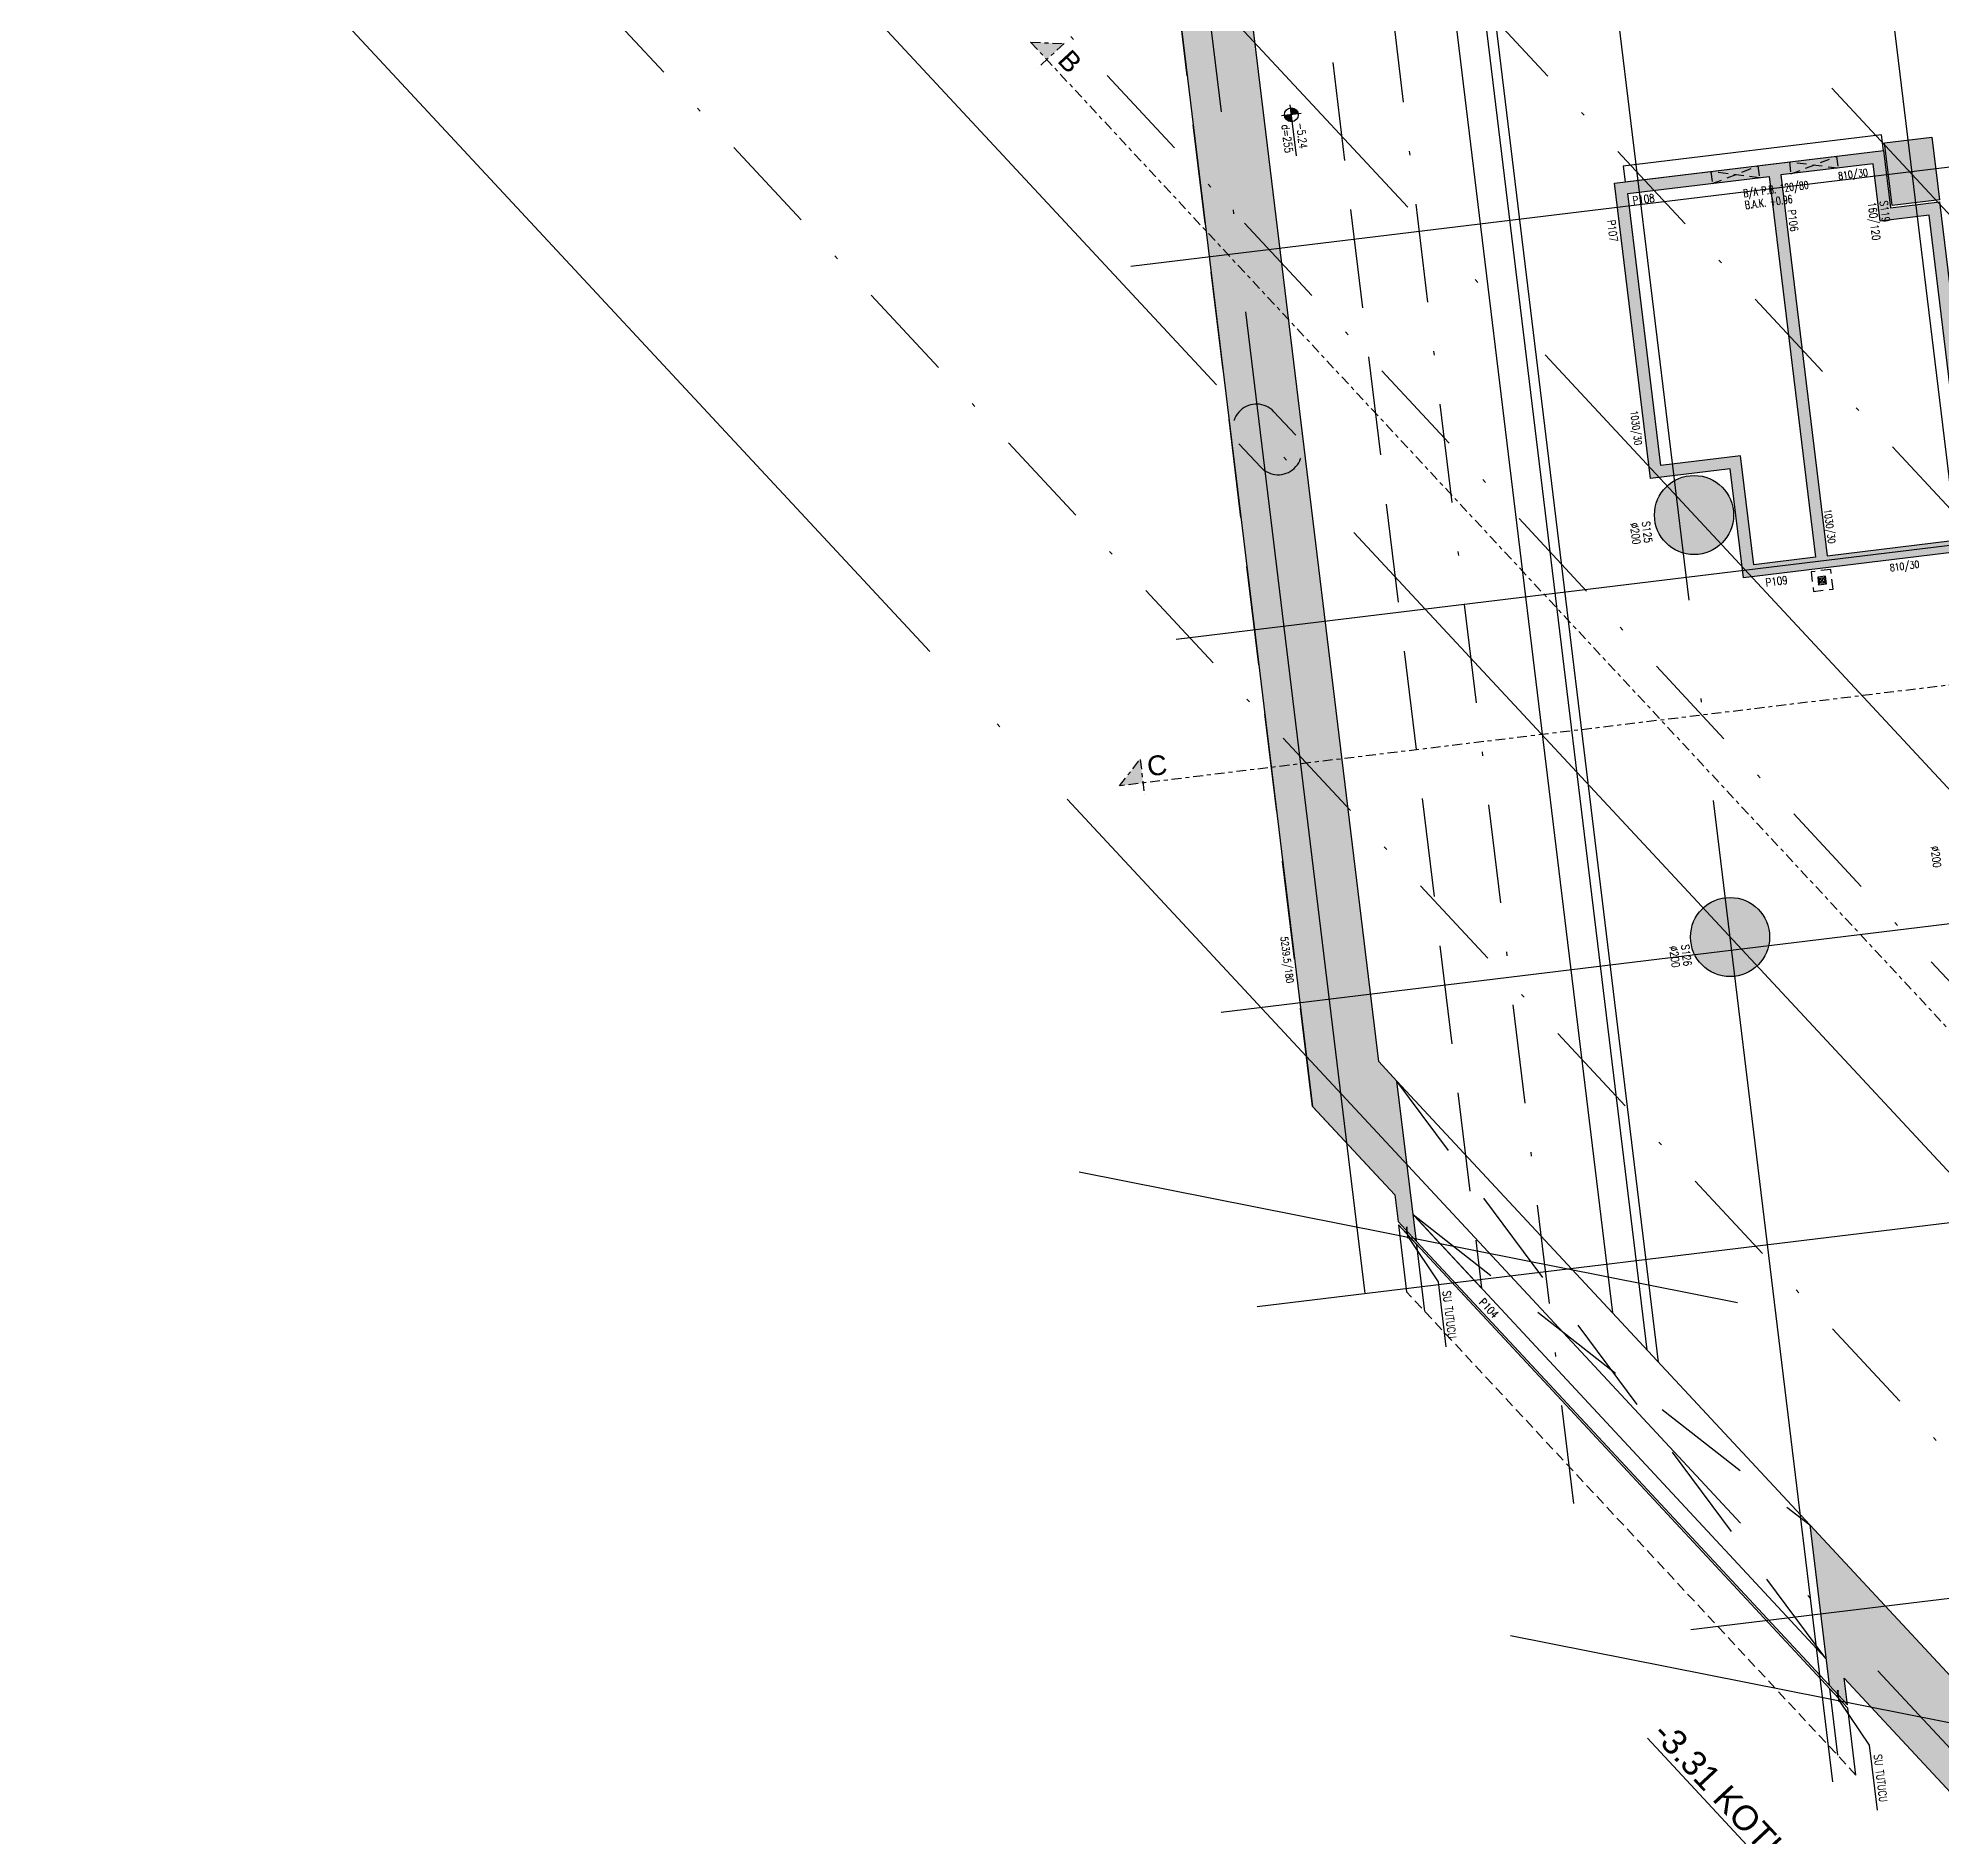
# Model space of a CAD drawing. Header units: millimetres. Extents: x 400408 to 401121, y 4543945 to 4544109.
# Drawn here: x 400408.84 to 400456.98, y 4544024.26 to 4544069.74 of the extents above; entities that cross this region are included whole.
import ezdxf
from ezdxf.enums import TextEntityAlignment as Align

# ---------------------------------------------------------------- set-up
doc = ezdxf.new("R2010")
doc.units = ezdxf.units.MM
for name, pattern in [('AKS', [3, 2.5, -0.25, 0, -0.25]), ('CENTER', [2, 1.25, -0.25, 0.25, -0.25]), ('CIZGI', [0.4, 0.25, -0.15]), ('CONTINU', [0]), ('DASHDOT2', [0.5, 0.25, -0.125, 0, -0.125]), ('HIDDEN', [0.375, 0.25, -0.125]), ('UUC-ST-KAL-I05-101-U-000$0$ACAD_ISO05W100', [33, 24, -3, 0, -3, 0, -3])]:
    doc.linetypes.add(name, pattern=pattern)
for name, color, linetype in [('aks prota', 2, 'AKS'), ('kesik prota', 2, 'CIZGI'), ('kesit tarama prota', 252, 'Continuous'), ('kiriş prota', 6, 'Continuous'), ('kolon prota', 1, 'Continuous'), ('kolon tarama prota', 252, 'Continuous'), ('lkolon prota', 4, 'Continuous'), ('lperde prota', 4, 'Continuous'), ('not yazısı prota', 6, 'Continuous'), ('not çizgisi prota', 4, 'Continuous'), ('perde prota', 1, 'Continuous'), ('PRT-AL-TUNEL_EKSENI', 14, 'DASHDOT2'), ('PRT-MI-a_fit_drainage', 10, 'Continuous'), ('skesit prota', 7, 'Continuous'), ('st-s_level (kot)', 6, 'Continuous'), ('st-s_levelmark (kot işareti)', 4, 'Continuous'), ('st_s_ölçü', 4, 'Continuous'), ('temel prota', 6, 'Continuous'), ('tkesit prota', 7, 'Continuous'), ('tkolon prota', 6, 'Continuous'), ('tnot prota', 4, 'Continuous'), ('tperde prota', 6, 'Continuous'), ('tplan prota', 7, 'Continuous'), ('UUC-ST-KAL-I05-101-U-000$0$st_s_su tutucu', 2, 'Continuous')]:
    doc.layers.add(name, color=color, linetype=linetype)
doc.styles.add('Arial', font='Arial.ttf')
doc.styles.add('OLCU', font='romanstw.shx')
doc.styles.add('tkolon', font='romanstw.shx')
doc.styles.add('TNOT', font='romanstw.shx', dxfattribs={"width": 0.8, "height": 250})
doc.styles.add('TSIMPLEX', font='romanstw.shx')
doc.dimstyles.new('1-50', dxfattribs={"dimtxt": 10, "dimasz": 4, "dimexe": 4, "dimexo": 8, "dimgap": 4, "dimtad": 1, "dimdec": 1, "dimrnd": 0.05, "dimzin": 9, "dimdsep": 46, "dimtxsty": 'OLCU', "dimblk1": 'OBLIQUE', "dimblk2": 'OBLIQUE', "dimsah": 1, "dimcen": 2, "dimdle": 4, "dimclrd": 4, "dimclre": 4, "dimclrt": 3, "dimadec": 1, "dimazin": 0, "dimtfac": 1, "dimtdec": 1, "dimtix": 1, "dimtmove": 2, "dimatfit": 3, "dimldrblk": 'OBLIQUE', "dimfxl": 1, "dimtvp": 1, "dimtolj": 1, "dimtzin": 1, "dimarcsym": 0})

# ---------------------------------------------------------------- blocks, each defined once
blk = doc.blocks.new('_Oblique')
at = {"layer": 'st_s_ölçü', "lineweight": -2}
blk.add_line((-0.5, -0.5), (0.5, 0.5), dxfattribs=at)
blk = doc.blocks.new('PLAN_KOT')
at = {"layer": 'st-s_levelmark (kot işareti)'}
h = blk.add_hatch(color=256, dxfattribs=at)
h.paths.add_polyline_path([(0, 17.5, 0.4142135623730951), (-17.5, 0), (0, 0)])
h.paths.add_polyline_path([(17.5, 0), (0, 0), (0, -17.5, 0.4142135623730951)])
for p, q in [((105, 0), (-25, 0)), ((0, 25), (0, -25))]:
    blk.add_line(p, q, dxfattribs=at)
blk.add_circle((0, 0), 17.5, dxfattribs=at)
at = {"layer": 'st-s_level (kot)', "color": 6, "style": 'OLCU', "width": 0.8}
for tag, p in [('KOT', (22.6700442370493, 9.780006943954504)), ('DÖŞEME_KALINLIĞI', (22.6700442370493, -27.62999305603444))]:
    blk.add_attdef(tag, p, '', height=20, dxfattribs=at)
blk = doc.blocks.new('YER SUZGECI_20x20')
at = {"color": 2}
blk.add_lwpolyline([(-20, 0), (0, 0), (0, 20), (-20, 20)], close=True, dxfattribs=at)
for points in [[(0, 20), (-20, 0)], [(-20, 20), (0, 0)]]:
    blk.add_lwpolyline(points, dxfattribs=at)
blk.add_circle((-10, 10), 7, dxfattribs=at)

msp = doc.modelspace()

# ---------------------------------------------------------------- hatches: boundary and pattern name
at = {"layer": 'kesit tarama prota'}
h = msp.add_hatch(color=256, dxfattribs=at)
h.dxf.hatch_style = 1
h.paths.add_polyline_path([(400434.7807915411, 4544069.607613051), (400433.9328203332, 4544069.638351165), (400434.3414368806, 4544069.198996505)])
h = msp.add_hatch(color=256, dxfattribs=at)
h.dxf.hatch_style = 1
h.paths.add_polyline_path([(400436.7023959365, 4544051.503458931), (400436.1791033112, 4544050.835503222), (400436.7747274782, 4544050.907834765)])
at = {"layer": 'kolon tarama prota'}
h = msp.add_hatch(color=256, dxfattribs=at)
h.dxf.hatch_style = 1
h.paths.add_polyline_path([(400442.7346311975, 4544043.865466882), (400436.7709464133, 4544092.974261155), (400437.0943348138, 4544093.013532869), (400436.8050086489, 4544095.396029536), (400436.4079259112, 4544095.347808514), (400436.4561469397, 4544094.950725736), (400434.7429687749, 4544094.742680421), (400441.0592837697, 4544042.730103491), (400443.1411524354, 4544040.491626597), (400443.2231909474, 4544039.816069026), (400443.6866442757, 4544039.317752496), (400443.194413214, 4544043.371097839)])
h = msp.add_hatch(color=256, dxfattribs=at)
h.dxf.hatch_style = 1
h.paths.add_polyline_path([(400456.7185966894, 4544067.241329949), (400456.9114807998, 4544065.652998838), (400455.7202324658, 4544065.508335754), (400455.5273483559, 4544067.096666867)])
h = msp.add_hatch(color=256, dxfattribs=at)
h.dxf.hatch_style = 1
h.paths.add_polyline_path([(400456.6558621959, 4544065.269385128), (400455.4149785051, 4544065.1186945), (400455.2392222513, 4544066.565961862), (400452.9063635441, 4544066.282658574), (400454.0757321762, 4544056.653414136), (400457.6494777831, 4544057.087403457)], flags=16)
h.paths.add_polyline_path([(400452.6085516438, 4544066.24649133), (400453.77791007, 4544056.617247147), (400452.2189060193, 4544056.427924577), (400451.8843381754, 4544059.182963343), (400449.8695982774, 4544058.938296311), (400449.0347930538, 4544065.812500432)], flags=16)
h.paths.add_polyline_path([(400451.9572612769, 4544056.093935827), (400451.6226917654, 4544058.848985566), (400449.6079518786, 4544058.604318447), (400448.7008291972, 4544066.074150058), (400455.5008717589, 4544066.899935237), (400455.676625059, 4544065.452670367), (400456.9175080732, 4544065.603363566), (400457.9834556873, 4544056.825759743)])
h = msp.add_hatch(color=256, dxfattribs=at)
h.dxf.hatch_style = 1
edge = h.paths.add_edge_path()
edge.add_arc((400450.7090073922, 4544057.683851691), 1.000000000000341, -47.07600604173209, 312.9239939582679)
h = msp.add_hatch(color=256, dxfattribs=at)
h.dxf.hatch_style = 1
edge = h.paths.add_edge_path()
edge.add_arc((400451.6199749154, 4544047.013119301), 0.9999999999979953, -47.07600604173209, 312.9239939582679)
h = msp.add_hatch(color=256, dxfattribs=at)
h.dxf.hatch_style = 1
h.paths.add_polyline_path([(400477.0861039301, 4544003.993171699), (400477.1681424426, 4544003.317614129), (400477.6315957708, 4544002.8192976), (400477.1393647091, 4544006.872642943), (400459.4165894315, 4544025.92861108), (400461.4669112135, 4544027.835488339), (400459.6281367503, 4544029.812584309), (400459.4084594208, 4544029.608276036), (400461.0429256102, 4544027.850857396), (400459.2122811554, 4544026.148288412), (400453.6323851869, 4544032.147931139), (400454.1246162485, 4544028.094585796), (400454.5880695772, 4544027.596269267), (400454.5060310652, 4544028.271826839)])

# ---------------------------------------------------------------- linework, layer by layer
at = {"layer": 'aks prota', "ltscale": 10}
for p, q in [((400462.2090127752, 4544017.052650962), (400452.103000524, 4544100.272018607)), ((400454.2144428608, 4544025.648611085), (400445.253322605, 4544099.440205881)), ((400442.3891335488, 4544038.00062226), (400435.0780764213, 4544098.20454205)), ((400512.214064382, 4544006.088943115), (400428.1666244427, 4544096.458837922)), ((400504.9647124922, 4543999.346770084), (400420.9172725528, 4544089.716664891)), ((400500.1318112323, 4543994.851988064), (400416.084371293, 4544085.22188287)), ((400492.8824593425, 4543988.109815033), (400408.8350194031, 4544078.479709839)), ((400436.4645463773, 4544063.975836732), (400482.8239622382, 4544069.605641883)), ((400437.6097957809, 4544054.545120757), (400483.9692116412, 4544060.174925908)), ((400438.7550451844, 4544045.114404782), (400485.1144610457, 4544050.744209933)), ((400439.659189451, 4544037.669102697), (400486.0186053119, 4544043.298907848)), ((400450.6304958677, 4544029.502159903), (400487.155416036, 4544033.937681359))]:
    msp.add_line(p, q, dxfattribs=at)
at = {"layer": 'kesik prota'}
for points in [[(400453.1188747454, 4544066.606489554), (400453.1550408169, 4544066.308675017), (400454.3101230785, 4544066.751152636), (400454.3462891486, 4544066.453338113), (400453.1188747454, 4544066.606489554)], [(400451.1334608556, 4544066.365384415), (400451.17007996, 4544066.063839323), (400452.3247091896, 4544066.510047497), (400452.3613282917, 4544066.208502419), (400451.1334608556, 4544066.365384415)]]:
    msp.add_lwpolyline(points, dxfattribs=at)
at = {"layer": 'kesik prota', "ltscale": 10}
for points in [[(400454.0425777365, 4544028.770143367), (400443.1944132173, 4544043.371097811)], [(400443.6046057772, 4544039.993309956), (400453.6323851869, 4544032.147931138)]]:
    msp.add_lwpolyline(points, dxfattribs=at)
at = {"layer": 'kiriş prota'}
for points in [[(400443.1944132173, 4544043.371097811), (400453.6323851869, 4544032.147931138)], [(400443.6046057772, 4544039.993309956), (400454.0425777473, 4544028.770143284)]]:
    msp.add_lwpolyline(points, dxfattribs=at)
at = {"layer": 'kolon prota', "color": 1}
msp.add_lwpolyline([(400456.7185966894, 4544067.241329949), (400456.9114807998, 4544065.652998838), (400455.7202324658, 4544065.508335754), (400455.5273483559, 4544067.096666867)], close=True, dxfattribs=at)
at = {"layer": 'kolon prota', "color": 5, "linetype": 'HIDDEN', "ltscale": 5}
msp.add_lwpolyline([(400440.0846844809, 4544060.297171653, 0.9999999999999999), (400439.2059751609, 4544059.479938559), (400439.7507972238, 4544058.894132345, 0.9999999999999999), (400440.6295065442, 4544059.71136544)], format="xyb", close=True, dxfattribs=at)
at = {"layer": 'kolon prota', "color": 1}
for centre, radius in [((400450.7090073922, 4544057.683851691), 1.000000000000341), ((400451.6199749154, 4544047.013119301), 0.9999999999979953)]:
    msp.add_circle(centre, radius, dxfattribs=at)
at = {"layer": 'kolon tarama prota'}
for points in [[(400454.5983243906, 4544027.51182457), (400443.2334457608, 4544039.731624328)], [(400443.9019953697, 4544037.544413869), (400443.6968990895, 4544039.233307799), (400443.2334457608, 4544039.731624328), (400443.438542041, 4544038.042730398)], [(400454.1246162485, 4544028.094585796), (400443.6866442757, 4544039.317752496)], [(400454.8034206708, 4544025.82293064), (400454.5983243906, 4544027.51182457), (400454.1348710624, 4544028.010141099), (400454.3399673426, 4544026.321247169)]]:
    msp.add_lwpolyline(points, dxfattribs=at)
at = {"layer": 'kolon tarama prota', "linetype": 'HIDDEN'}
msp.add_lwpolyline([(400454.8034206708, 4544025.82293064), (400443.438542041, 4544038.042730398)], dxfattribs=at)
at = {"layer": 'perde prota'}
for points in [[(400442.7346311975, 4544043.865466882), (400436.7709464133, 4544092.974261155), (400437.0943348138, 4544093.013532869), (400436.8050086489, 4544095.396029536), (400436.4079259112, 4544095.347808514), (400436.4561469397, 4544094.950725736), (400434.7429687749, 4544094.742680421), (400441.0592837697, 4544042.730103491), (400443.1411524354, 4544040.491626597), (400443.2231909474, 4544039.816069026), (400443.6866442757, 4544039.317752496), (400443.194413214, 4544043.371097839), (400442.7346311975, 4544043.865466882)], [(400453.6323851869, 4544032.147931139), (400454.1246162485, 4544028.094585796), (400454.5880695772, 4544027.596269267), (400454.5060310652, 4544028.271826839), (400477.0861039301, 4544003.993171699), (400477.1681424426, 4544003.317614129), (400477.6315957708, 4544002.8192976), (400477.1393647091, 4544006.872642943), (400459.4165894315, 4544025.92861108), (400461.4669112135, 4544027.835488339), (400459.6281367503, 4544029.812584309), (400459.4084594208, 4544029.608276036), (400461.0429256102, 4544027.850857396), (400459.2122811554, 4544026.148288412), (400453.6323851869, 4544032.147931139)]]:
    msp.add_lwpolyline(points, dxfattribs=at)
for points in [[(400451.9572612769, 4544056.093935827), (400451.6226917654, 4544058.848985566), (400449.6079518786, 4544058.604318447), (400448.7008291972, 4544066.074150058), (400455.5008717589, 4544066.899935237), (400455.676625059, 4544065.452670367), (400456.9175080732, 4544065.603363566), (400457.9834556873, 4544056.825759743)], [(400452.6085516438, 4544066.24649133), (400453.77791007, 4544056.617247147), (400452.2189060193, 4544056.427924577), (400451.8843381754, 4544059.182963343), (400449.8695982774, 4544058.938296311), (400449.0347930538, 4544065.812500432)], [(400456.6558621959, 4544065.269385128), (400455.4149785051, 4544065.1186945), (400455.2392222513, 4544066.565961862), (400452.9063635441, 4544066.282658574), (400454.0757321762, 4544056.653414136), (400457.6494777831, 4544057.087403457)]]:
    msp.add_lwpolyline(points, close=True, dxfattribs=at)
at = {"layer": 'PRT-AL-TUNEL_EKSENI', "ltscale": 10}
for p, q in [((400447.6681645974, 4544032.687332056), (400439.6445283671, 4544098.759083868)), ((400424.4687227216, 4544093.019648649), (400508.5161626609, 4544002.649753843)), ((400418.5008219229, 4544087.46927388), (400502.5482618622, 4543997.099379074)), ((400412.5329211242, 4544081.918899112), (400496.5803610636, 4543991.549004305))]:
    msp.add_line(p, q, dxfattribs=at)
at = {"layer": 'PRT-MI-a_fit_drainage', "color": 2, "linetype": 'CIZGI'}
msp.add_lwpolyline([(400454.2249054965, 4544055.811120372), (400454.1646292121, 4544056.307473844), (400453.6682757391, 4544056.247197559), (400453.7285520239, 4544055.750844087)], close=True, dxfattribs=at)
at = {"layer": 'skesit prota', "linetype": 'CENTER', "ltscale": 0.2}
for p, q in [((400433.9328203332, 4544069.638351165), (400434.7807915411, 4544069.607613051)), ((400434.7807915411, 4544069.607613051), (400434.1217595506, 4544068.994688231)), ((400436.1791033112, 4544050.835503222), (400436.7023959365, 4544051.503458931)), ((400436.7023959365, 4544051.503458931), (400436.8108932488, 4544050.610022681))]:
    msp.add_line(p, q, dxfattribs=at)
for points in [[(400433.9328203332, 4544069.638351165), (400492.880060974, 4544006.256814026)], [(400490.1611683685, 4544057.390989359), (400436.1791033112, 4544050.835503222)]]:
    msp.add_lwpolyline(points, dxfattribs=at)
at = {"layer": 'temel prota', "color": 5}
for p, q in [((400442.2883829153, 4544096.061920771), (400449.5119673992, 4544036.578306668)), ((400442.5365596442, 4544096.092058912), (400449.8016257207, 4544036.266858848))]:
    msp.add_line(p, q, dxfattribs=at)
at = {"layer": 'temel prota'}
msp.add_lwpolyline([(400441.9415348759, 4544096.01980016), (400443.8754478614, 4544080.092858907), (400443.4785618428, 4544080.044661773), (400448.6436611358, 4544037.511931125)], dxfattribs=at)
at = {"layer": 'temel prota', "linetype": 'HIDDEN', "ltscale": 10}
msp.add_lwpolyline([(400438.4067193177, 4544095.187599781), (400445.3354132771, 4544038.132302843), (400441.0592837697, 4544042.730103491), (400434.7429687749, 4544094.742680421)], close=True, dxfattribs=at)
at = {"layer": 'temel prota'}
msp.add_lwpolyline([(400448.9200186837, 4544066.503706159), (400448.9682397107, 4544066.106623381), (400455.5008717449, 4544066.899935353), (400455.4526507175, 4544067.29701813)], close=True, dxfattribs=at)
at = {"layer": 'UUC-ST-KAL-I05-101-U-000$0$st_s_su tutucu', "linetype": 'UUC-ST-KAL-I05-101-U-000$0$ACAD_ISO05W100', "ltscale": 0.05}
for points in [[(400443.4396970305, 4544039.521077776, -0.5773502691895264), (400443.4369350295, 4544039.522254503), (400443.4327143119, 4544039.557010589, -0.5773502691896774), (400443.4351143884, 4544039.558814188), (400443.456901982, 4544039.549531774, 0.5773502691898074), (400443.4593020561, 4544039.551335374), (400443.4537764383, 4544039.596836844), (400443.4595854958, 4544039.597542284), (400443.45908901, 4544039.601630649), (400443.4532799548, 4544039.600925207), (400443.4493365893, 4544039.6333974), (400443.4551456464, 4544039.634102841), (400443.4546491634, 4544039.638191205), (400443.4488401068, 4544039.637485764), (400443.4463467002, 4544039.658018057), (400443.458207075, 4544039.668188924), (400443.4575802018, 4544039.673351), (400443.4266077448, 4544039.669589759), (400443.4272346175, 4544039.664427683), (400443.4411846246, 4544039.657391183), (400443.4436780303, 4544039.636858892), (400443.4378689723, 4544039.636153449), (400443.4383654571, 4544039.632065086), (400443.4441745137, 4544039.632770527), (400443.4481178788, 4544039.600298334), (400443.4423088226, 4544039.599592892), (400443.4428053056, 4544039.595504528), (400443.4486143622, 4544039.596209969), (400443.4531748462, 4544039.558656036, -0.5773502691899163), (400443.4507747712, 4544039.556852436), (400443.429907843, 4544039.565742608, 0.5773502691894145), (400443.4275077689, 4544039.56393901), (400443.4335381128, 4544039.514281293, 0.5773502691898413), (400443.4363001147, 4544039.513104567), (400443.4544326924, 4544039.526730771, -0.5773502691890604), (400443.4571946934, 4544039.525554044), (400443.4617551761, 4544039.48800011), (400443.4559461204, 4544039.487294668), (400443.4564426052, 4544039.483206304), (400443.4622516599, 4544039.483911745), (400443.4661950269, 4544039.451439553), (400443.4603859694, 4544039.450734111), (400443.4608824532, 4544039.446645748), (400443.4666915084, 4544039.447351188), (400443.4691849151, 4544039.426818896), (400443.4573245402, 4544039.41664803), (400443.4579514139, 4544039.411485953), (400443.48892387, 4544039.415247194), (400443.4882969968, 4544039.420409271), (400443.4743469916, 4544039.427445769), (400443.4718535841, 4544039.447978063), (400443.477662642, 4544039.448683504), (400443.4771661581, 4544039.452771869), (400443.4713571025, 4544039.452066427), (400443.4674137365, 4544039.484538619), (400443.4732227921, 4544039.485244061), (400443.4727263087, 4544039.489332425), (400443.4669172531, 4544039.488626984), (400443.4613916343, 4544039.534128454, 0.5773502691892096), (400443.4586296338, 4544039.53530518)], [(400454.3411223316, 4544027.799594548, -0.5773502691895264), (400454.338360331, 4544027.800771274), (400454.334139613, 4544027.83552736, -0.5773502691896774), (400454.3365396895, 4544027.837330958), (400454.3583272835, 4544027.828048544, 0.5773502691898074), (400454.3607273572, 4544027.829852143), (400454.3552017398, 4544027.875353614), (400454.3610107973, 4544027.876059055), (400454.3605143116, 4544027.880147419), (400454.3547052564, 4544027.879441977), (400454.3507618909, 4544027.911914171), (400454.3565709474, 4544027.912619611), (400454.3560744645, 4544027.916707976), (400454.3502654084, 4544027.916002534), (400454.3477720018, 4544027.936534828), (400454.3596323766, 4544027.946705694), (400454.3590055029, 4544027.95186777), (400454.3280330459, 4544027.948106529), (400454.3286599186, 4544027.942944454), (400454.3426099261, 4544027.935907954), (400454.3451033318, 4544027.915375661), (400454.3392942739, 4544027.91467022), (400454.3397907587, 4544027.910581856), (400454.3455998152, 4544027.911287297), (400454.3495431803, 4544027.878815105), (400454.3437341237, 4544027.878109663), (400454.3442306067, 4544027.874021298), (400454.3500396633, 4544027.87472674), (400454.3546001473, 4544027.837172806, -0.5773502691899163), (400454.3522000723, 4544027.835369207), (400454.3313331446, 4544027.844259379, 0.5773502691894145), (400454.3289330699, 4544027.84245578), (400454.3349634139, 4544027.792798064, 0.5773502691898413), (400454.3377254158, 4544027.791621339), (400454.3558579935, 4544027.805247542, -0.5773502691890604), (400454.3586199949, 4544027.804070815), (400454.3631804772, 4544027.76651688), (400454.3573714215, 4544027.76581144), (400454.3578679063, 4544027.761723075), (400454.3636769615, 4544027.762428516), (400454.367620328, 4544027.729956323), (400454.3618112709, 4544027.729250882), (400454.3623077548, 4544027.725162518), (400454.3681168095, 4544027.725867959), (400454.3706102166, 4544027.705335667), (400454.3587498413, 4544027.695164801), (400454.3593767155, 4544027.690002725), (400454.3903491716, 4544027.693763965), (400454.3897222984, 4544027.698926041), (400454.3757722927, 4544027.705962541), (400454.3732788851, 4544027.726494834), (400454.3790879436, 4544027.727200274), (400454.3785914592, 4544027.731288639), (400454.3727824036, 4544027.730583197), (400454.3688390376, 4544027.76305539), (400454.3746480937, 4544027.763760831), (400454.3741516103, 4544027.767849196), (400454.3683425542, 4544027.767143754), (400454.3628169359, 4544027.812645224, 0.5773502691892096), (400454.3600549349, 4544027.81382195)]]:
    msp.add_lwpolyline(points, format="xyb", close=True, dxfattribs=at)

# ---------------------------------------------------------------- block references
at = {"layer": 'PRT-MI-a_fit_drainage', "color": 2, "xscale": 0.01000000000000341, "yscale": 0.01000000000000341, "zscale": 0.01000000000000341, "rotation": 96.9239939582748}
msp.add_blockref('YER SUZGECI_20x20', (400454.0338060567, 4544056.140484914), dxfattribs=at)
at = {"layer": 'st-s_level (kot)', "linetype": 'CONTINU', "ltscale": 0.1, "xscale": 0.01000000000000341, "yscale": 0.01000000000000341, "zscale": 0.01000000000000341, "rotation": 276.9239939582868}
msp.add_blockref('PLAN_KOT', (400440.5255913618, 4544067.805135825), dxfattribs=at).add_auto_attribs({'KOT': '-5.24', 'DÖŞEME_KALINLIĞI': 'd=255'})

# ---------------------------------------------------------------- texts
at = {"layer": 'lkolon prota', "style": 'tkolon', "width": 0.8}
for s, p in [('160/120', (400455.1055440423, 4544065.584354894)), ('%%C200', (400449.0936857029, 4544057.47501217)), ('%%C200', (400456.6955938535, 4544049.301251728)), ('%%C200', (400450.0863254168, 4544046.77607204))]:
    msp.add_text(s, height=0.2000000000000681, rotation=276.9239939246917, dxfattribs=at).set_placement(p)
at = {"layer": 'lperde prota', "style": 'tkolon', "width": 0.8}
for s, rotation, p in [('810/30', 7.393285209181323, (400454.3535193941, 4544066.255847969)), ('1030/30', 277.3932852339233, (400449.187857558, 4544060.321972402)), ('1030/30', 277.3932852339233, (400454.0832438329, 4544057.833947862)), ('810/30', 7.393285209181323, (400455.658172417, 4544056.345652582)), ('5239.5/180', 277.3932852339233, (400440.3436046308, 4544047.022964574))]:
    msp.add_text(s, height=0.1800000000000613, rotation=rotation, dxfattribs=at).set_placement(p, align=Align.MIDDLE_LEFT)
at = {"layer": 'not yazısı prota', "ltscale": 0.05, "style": 'TSIMPLEX', "width": 0.8}
for p in [(400444.3501266772, 4544038.055216394), (400455.2528292793, 4544026.333888277)]:
    msp.add_text('SU TUTUCU', height=0.2000000000000681, rotation=276.9239928756618, dxfattribs=at).set_placement(p)
at = {"layer": 'tkesit prota', "style": 'Arial'}
for s, rotation, p in [('B', 312.9239939495117, (400434.5874810615, 4544069.154699088)), ('C', 6.923993964420505, (400436.909816701, 4544051.075341756))]:
    msp.add_text(s, height=0.5000000000001704, rotation=rotation, dxfattribs=at).set_placement(p)
at = {"layer": 'tkolon prota', "style": 'tkolon', "width": 0.8}
for s, p in [('S119', (400455.403356126, 4544065.620520665)), ('S125', (400449.3914977862, 4544057.511177941)), ('S126', (400450.3841375005, 4544046.81223781))]:
    msp.add_text(s, height=0.2000000000000681, rotation=276.9239939246917, dxfattribs=at).set_placement(p)
at = {"layer": 'tnot prota', "style": 'TNOT', "width": 0.7}
for s, p in [('B/A P.B. 120/80', (400451.9549539452, 4544065.815994533)), ('B.A.K. +0.96', (400451.994712837, 4544065.51864082))]:
    msp.add_text(s, height=0.2000000000000682, rotation=7.615795007314242, dxfattribs=at).set_placement(p, align=Align.MIDDLE_LEFT)
at = {"layer": 'tperde prota', "style": 'tkolon', "width": 0.8}
for s, rotation, p in [('P108', 7.393285209181323, (400449.1587062259, 4544065.63507221)), ('P106', 277.3932852339233, (400453.1736860354, 4544065.406776919)), ('P107', 277.3932852339233, (400448.611968609, 4544065.147210028)), ('P109', 7.393285209181323, (400452.5215470339, 4544055.97482371)), ('P104', 313.3932852246724, (400445.3299649903, 4544037.828649938))]:
    msp.add_text(s, height=0.2000000000000682, rotation=rotation, dxfattribs=at).set_placement(p, align=Align.MIDDLE_LEFT)
at = {"layer": 'tplan prota', "style": 'Arial'}
msp.add_text('%%U-3.31 KOTU  KALIP PLANI', height=0.625000000000213, rotation=312.9239939495117, dxfattribs=at).set_placement((400453.3896454945, 4544023.24807529), align=Align.MIDDLE)

# ---------------------------------------------------------------- leaders
at = {"layer": 'not çizgisi prota'}
for points in [[(400443.4874966592, 4544039.415316254), (400444.2349587511, 4544038.297575625), (400444.4348920649, 4544036.654360817)], [(400454.3901992608, 4544027.693988138), (400455.1376613528, 4544026.576247508), (400455.3375946665, 4544024.933032701)]]:
    msp.add_leader(points, dimstyle='1-50', override={"dimasz": 12, "dimgap": 4, "dimtad": 0}, dxfattribs=at)

doc.saveas('drawing.dxf')
